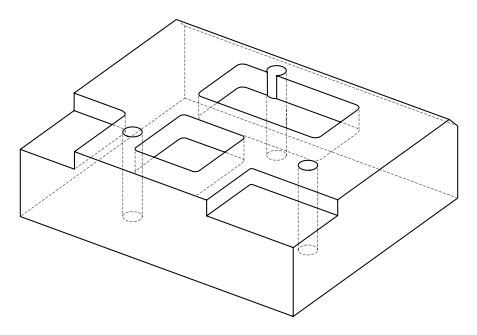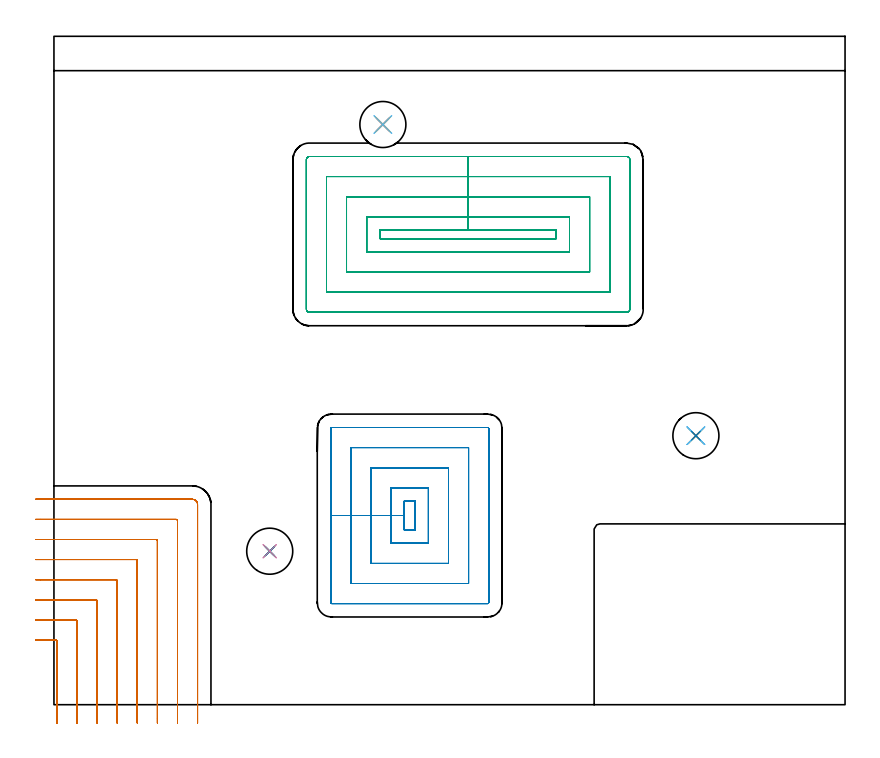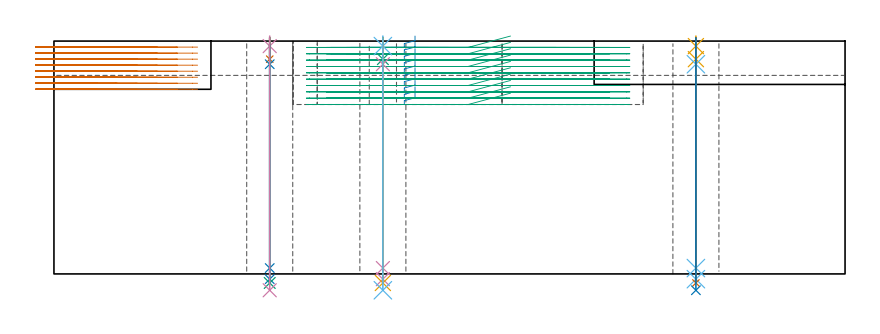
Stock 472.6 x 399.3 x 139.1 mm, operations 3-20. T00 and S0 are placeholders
(PLAN: 20 operations, 15 tool changes, 273.5 min)
(1 AREA_MILL | FG_CHAMFER_SURFACE | UGT0205_001 | 30.49 min | 99290 mm3)
(2 MILL_CORNER_NOTCH_RECTANGULAR | CORNER_NOTCH_RECTANGULAR | NXT0201_008 | Follow Part, ap 1.5, ae 75% | 152.79 min | 419268 mm3)
(3 MILL_CORNER_NOTCH_RECTANGULAR_1 | CORNER_NOTCH_RECTANGULAR_1 | NXT0201_012 | Follow Part, ap 4, ae 75% | 20.48 min | 352301 mm3)
(4 MILL_RECTANGULAR_POCKET | POCKET_RECTANGULAR_STRAIGHT | NXT0201_012 | Follow Part, ap 4, ae 75% | 23.34 min | 504735 mm3)
(5 MILL_RECTANGULAR_POCKET_1 | POCKET_RECTANGULAR_STRAIGHT_1 | NXT0201_012 | Follow Part, ap 4, ae 75% | 40.64 min | 862028 mm3)
(6 SPOT_DRILL | STEP1HOLE | NXT0321_9005460120000 | 0.05 min | 144 mm3)
(7 SPOT_DRILL_1 | STEP1HOLE_1 | NXT0321_9005460120000 | 0.05 min | 247 mm3)
(8 SPOT_DRILL_2 | STEP1HOLE_2 | NXT0321_9005460120000 | 0.05 min | 151 mm3)
(9 DRILL_BLIND_HOLE_INTO_CENTER | STEP1HOLE | UGT0301_192 | 0.05 min | 359 mm3)
(10 GUN_DRILL_THROUGH_HOLE | STEP1HOLE | UGT0307_003 | 0.64 min | 4865 mm3)
(11 SPADE_DRILL_TO_ENLARGE_THROUGH_HOLE | STEP1HOLE | UGT0306_008 | 0.59 min | 27917 mm3)
(12 DRILL_TO_ENLARGE_THROUGH_HOLE | STEP1HOLE | UGT0301_390 | 0.61 min | 49175 mm3)
(13 DRILL_BLIND_HOLE_INTO_CENTER_1 | STEP1HOLE_1 | UGT0301_192 | 0.05 min | 286 mm3)
(14 GUN_DRILL_THROUGH_HOLE_1 | STEP1HOLE_1 | UGT0307_003 | 0.64 min | 4977 mm3)
(15 SPADE_DRILL_TO_ENLARGE_THROUGH_HOLE_1 | STEP1HOLE_1 | UGT0306_008 | 0.59 min | 27949 mm3)
(16 DRILL_TO_ENLARGE_THROUGH_HOLE_1 | STEP1HOLE_1 | UGT0301_390 | 0.61 min | 49122 mm3)
(17 DRILL_BLIND_HOLE_INTO_CENTER_2 | STEP1HOLE_2 | UGT0301_192 | 0.05 min | 333 mm3)
(18 GUN_DRILL_THROUGH_HOLE_2 | STEP1HOLE_2 | UGT0307_003 | 0.64 min | 4922 mm3)
(19 SPADE_DRILL_TO_ENLARGE_THROUGH_HOLE_2 | STEP1HOLE_2 | UGT0306_008 | 0.59 min | 27992 mm3)
(20 DRILL_TO_ENLARGE_THROUGH_HOLE_2 | STEP1HOLE_2 | UGT0301_390 | 0.61 min | 48086 mm3)
(TOOL UGT0205_001 | Chamfer Mill 20 x 3 x 45 deg. | D20 FL50 Z2)
(TOOL NXT0201_008 | ENDMILL 6mm [2P460-0600-NA 1630] | D6 FL26 Z6)
(TOOL NXT0201_012 | ENDMILL 16mm [2P460-1600-NA 1630] | D16 FL38 Z6)
(TOOL NXT0321_9005460120000 | NC Spot Drill, 142deg, 12mm, Carbide, Uncoated | D12 PA142 FL30 Z2)
(TOOL UGT0301_192 | Twist Drill 7.2 mm | D7.2 PA118 FL66 Z2)
(TOOL UGT0307_003 | Gun Drill 7 mm | D7 PA130 FL24 Z1)
(TOOL UGT0306_008 | Spade Drill 17.5mm | D17.5 PA132 FL10 Z2)
(TOOL UGT0301_390 | Twist Drill 27.5 mm | D27.5 PA118 FL165 Z2)
(OP 3 MILL_CORNER_NOTCH_RECTANGULAR_1)
G17 G21 G94 G90
T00 M6
G54
G17 G0 G90 X1.8 Y-11. S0 M3
G43 Z149.1 H1
Z135.5
G94 G1 Y-8. F250.
Y37.907 F500.
G3 X1.007 Y38.7 R0.8
G1 X-8.
X-11. F250.
G0 Z149.1
X13.8 Y-11.
Z135.5
G1 Y-8.
Y49.906 F500.
G3 X13.006 Y50.7 R0.8
G1 X-8.
X-11. F250.
G0 Z149.1
X25.8 Y-11.
Z135.5
G1 Y-8.
Y61.906 F500.
G3 X25.006 Y62.7 R0.8
G1 X-8.
X-11. F250.
G0 Z149.1
X37.8 Y-11.
Z135.5
G1 Y-8.
Y73.906 F500.
G3 X37.006 Y74.7 R0.8
G1 X-8.
X-11. F250.
G0 Z149.1
X49.8 Y-11.
Z135.5
G1 Y-8.
Y85.905 F500.
G3 X49.005 Y86.7 R0.8
G1 X-8.
X-11. F250.
G0 Z149.1
X61.8 Y-11.
Z135.5
G1 Y-8.
Y97.905 F500.
G3 X61.005 Y98.7 R0.8
G1 X-8.
X-11. F250.
G0 Z149.1
X73.8 Y-11.
Z135.5
G1 Y-8.
Y109.905 F500.
G3 X73.005 Y110.7 R0.8
G1 X-8.
X-11. F250.
G0 Z149.1
X85.8 Y-11.
Z135.5
G1 Y-8.
Y119.6 F500.
G3 X82.7 Y122.7 R3.1
G1 X-8.
X-11. F250.
G0 Z149.1
X1.8 Y-11.
Z131.9
G1 Y-8.
Y37.907 F500.
G3 X1.007 Y38.7 R0.8
G1 X-8.
X-11. F250.
G0 Z149.1
X13.8 Y-11.
Z131.9
G1 Y-8.
Y49.906 F500.
G3 X13.006 Y50.7 R0.8
G1 X-8.
X-11. F250.
G0 Z149.1
X25.8 Y-11.
Z131.9
G1 Y-8.
Y61.906 F500.
G3 X25.006 Y62.7 R0.8
G1 X-8.
X-11. F250.
G0 Z149.1
X37.8 Y-11.
Z131.9
G1 Y-8.
Y73.906 F500.
G3 X37.006 Y74.7 R0.8
G1 X-8.
X-11. F250.
G0 Z149.1
X49.8 Y-11.
Z131.9
G1 Y-8.
Y85.905 F500.
G3 X49.005 Y86.7 R0.8
G1 X-8.
X-11. F250.
G0 Z149.1
X61.8 Y-11.
Z131.9
G1 Y-8.
Y97.905 F500.
G3 X61.005 Y98.7 R0.8
G1 X-8.
X-11. F250.
G0 Z149.1
X73.8 Y-11.
Z131.9
G1 Y-8.
Y109.905 F500.
G3 X73.005 Y110.7 R0.8
G1 X-8.
X-11. F250.
G0 Z149.1
X85.8 Y-11.
Z131.9
G1 Y-8.
Y119.6 F500.
G3 X82.7 Y122.7 R3.1
G1 X-8.
X-11. F250.
G0 Z149.1
X1.8 Y-11.
Z128.3
G1 Y-8.
Y37.907 F500.
G3 X1.007 Y38.7 R0.8
G1 X-8.
X-11. F250.
G0 Z149.1
X13.8 Y-11.
Z128.3
G1 Y-8.
Y49.906 F500.
G3 X13.006 Y50.7 R0.8
G1 X-8.
X-11. F250.
G0 Z149.1
X25.8 Y-11.
Z128.3
G1 Y-8.
Y61.906 F500.
G3 X25.006 Y62.7 R0.8
G1 X-8.
X-11. F250.
G0 Z149.1
X37.8 Y-11.
Z128.3
G1 Y-8.
Y73.906 F500.
G3 X37.006 Y74.7 R0.8
G1 X-8.
X-11. F250.
G0 Z149.1
X49.8 Y-11.
Z128.3
G1 Y-8.
Y85.905 F500.
G3 X49.005 Y86.7 R0.8
G1 X-8.
X-11. F250.
G0 Z149.1
X61.8 Y-11.
Z128.3
G1 Y-8.
Y97.905 F500.
G3 X61.005 Y98.7 R0.8
G1 X-8.
X-11. F250.
G0 Z149.1
X73.8 Y-11.
Z128.3
G1 Y-8.
Y109.905 F500.
G3 X73.005 Y110.7 R0.8
G1 X-8.
X-11. F250.
G0 Z149.1
X85.8 Y-11.
Z128.3
G1 Y-8.
Y119.6 F500.
G3 X82.7 Y122.7 R3.1
G1 X-8.
X-11. F250.
G0 Z149.1
X1.8 Y-11.
Z124.7
G1 Y-8.
Y37.907 F500.
G3 X1.007 Y38.7 R0.8
G1 X-8.
X-11. F250.
G0 Z149.1
X13.8 Y-11.
Z124.7
G1 Y-8.
Y49.906 F500.
G3 X13.006 Y50.7 R0.8
G1 X-8.
X-11. F250.
G0 Z149.1
X25.8 Y-11.
Z124.7
G1 Y-8.
Y61.906 F500.
G3 X25.006 Y62.7 R0.8
G1 X-8.
X-11. F250.
G0 Z149.1
X37.8 Y-11.
Z124.7
G1 Y-8.
Y73.906 F500.
G3 X37.006 Y74.7 R0.8
G1 X-8.
X-11. F250.
G0 Z149.1
X49.8 Y-11.
Z124.7
G1 Y-8.
Y85.905 F500.
G3 X49.005 Y86.7 R0.8
G1 X-8.
X-11. F250.
G0 Z149.1
X61.8 Y-11.
Z124.7
G1 Y-8.
Y97.905 F500.
G3 X61.005 Y98.7 R0.8
G1 X-8.
X-11. F250.
G0 Z149.1
X73.8 Y-11.
Z124.7
G1 Y-8.
Y109.905 F500.
G3 X73.005 Y110.7 R0.8
G1 X-8.
X-11. F250.
G0 Z149.1
X85.8 Y-11.
Z124.7
G1 Y-8.
Y119.6 F500.
G3 X82.7 Y122.7 R3.1
G1 X-8.
X-11. F250.
G0 Z149.1
X1.8 Y-11.
Z121.1
G1 Y-8.
Y37.907 F500.
G3 X1.007 Y38.7 R0.8
G1 X-8.
X-11. F250.
G0 Z149.1
X13.8 Y-11.
Z121.1
G1 Y-8.
Y49.906 F500.
G3 X13.006 Y50.7 R0.8
G1 X-8.
X-11. F250.
G0 Z149.1
X25.8 Y-11.
Z121.1
G1 Y-8.
Y61.906 F500.
G3 X25.006 Y62.7 R0.8
G1 X-8.
X-11. F250.
G0 Z149.1
X37.8 Y-11.
Z121.1
G1 Y-8.
Y73.906 F500.
G3 X37.006 Y74.7 R0.8
G1 X-8.
X-11. F250.
G0 Z149.1
X49.8 Y-11.
Z121.1
G1 Y-8.
Y85.905 F500.
G3 X49.005 Y86.7 R0.8
G1 X-8.
X-11. F250.
G0 Z149.1
X61.8 Y-11.
Z121.1
G1 Y-8.
Y97.905 F500.
G3 X61.005 Y98.7 R0.8
G1 X-8.
X-11. F250.
G0 Z149.1
X73.8 Y-11.
Z121.1
G1 Y-8.
Y109.905 F500.
G3 X73.005 Y110.7 R0.8
G1 X-8.
X-11. F250.
G0 Z149.1
X85.8 Y-11.
Z121.1
G1 Y-8.
Y119.6 F500.
G3 X82.7 Y122.7 R3.1
G1 X-8.
X-11. F250.
G0 Z149.1
X1.8 Y-11.
Z117.5
G1 Y-8.
Y37.907 F500.
G3 X1.007 Y38.7 R0.8
G1 X-8.
X-11. F250.
G0 Z149.1
X13.8 Y-11.
Z117.5
G1 Y-8.
Y49.906 F500.
G3 X13.006 Y50.7 R0.8
G1 X-8.
X-11. F250.
G0 Z149.1
X25.8 Y-11.
Z117.5
G1 Y-8.
Y61.906 F500.
G3 X25.006 Y62.7 R0.8
G1 X-8.
X-11. F250.
G0 Z149.1
X37.8 Y-11.
Z117.5
G1 Y-8.
Y73.906 F500.
G3 X37.006 Y74.7 R0.8
G1 X-8.
X-11. F250.
G0 Z149.1
X49.8 Y-11.
Z117.5
G1 Y-8.
Y85.905 F500.
G3 X49.005 Y86.7 R0.8
G1 X-8.
X-11. F250.
G0 Z149.1
X61.8 Y-11.
Z117.5
G1 Y-8.
Y97.905 F500.
G3 X61.005 Y98.7 R0.8
G1 X-8.
X-11. F250.
G0 Z149.1
X73.8 Y-11.
Z117.5
G1 Y-8.
Y109.905 F500.
G3 X73.005 Y110.7 R0.8
G1 X-8.
X-11. F250.
G0 Z149.1
X85.8 Y-11.
Z117.5
G1 Y-8.
Y119.6 F500.
G3 X82.7 Y122.7 R3.1
G1 X-8.
X-11. F250.
G0 Z149.1
X1.8 Y-11.
Z113.9
G1 Y-8.
Y37.907 F500.
G3 X1.007 Y38.7 R0.8
G1 X-8.
X-11. F250.
G0 Z149.1
X13.8 Y-11.
Z113.9
G1 Y-8.
Y49.906 F500.
G3 X13.006 Y50.7 R0.8
G1 X-8.
X-11. F250.
G0 Z149.1
X25.8 Y-11.
Z113.9
G1 Y-8.
Y61.906 F500.
G3 X25.006 Y62.7 R0.8
G1 X-8.
X-11. F250.
G0 Z149.1
X37.8 Y-11.
Z113.9
G1 Y-8.
Y73.906 F500.
G3 X37.006 Y74.7 R0.8
G1 X-8.
X-11. F250.
G0 Z149.1
X49.8 Y-11.
Z113.9
G1 Y-8.
Y85.905 F500.
G3 X49.005 Y86.7 R0.8
G1 X-8.
X-11. F250.
G0 Z149.1
X61.8 Y-11.
Z113.9
G1 Y-8.
Y97.905 F500.
G3 X61.005 Y98.7 R0.8
G1 X-8.
X-11. F250.
G0 Z149.1
X73.8 Y-11.
Z113.9
G1 Y-8.
Y109.905 F500.
G3 X73.005 Y110.7 R0.8
G1 X-8.
X-11. F250.
G0 Z149.1
X85.8 Y-11.
Z113.9
G1 Y-8.
Y119.6 F500.
G3 X82.7 Y122.7 R3.1
G1 X-8.
X-11. F250.
G0 Z149.1
X1.8 Y-11.
Z110.3
G1 Y-8.
Y37.907 F500.
G3 X1.007 Y38.7 R0.8
G1 X-8.
X-11. F250.
G0 Z149.1
X13.8 Y-11.
Z110.3
G1 Y-8.
Y49.906 F500.
G3 X13.006 Y50.7 R0.8
G1 X-8.
X-11. F250.
G0 Z149.1
X25.8 Y-11.
Z110.3
G1 Y-8.
Y61.906 F500.
G3 X25.006 Y62.7 R0.8
G1 X-8.
X-11. F250.
G0 Z149.1
X37.8 Y-11.
Z110.3
G1 Y-8.
Y73.906 F500.
G3 X37.006 Y74.7 R0.8
G1 X-8.
X-11. F250.
G0 Z149.1
X49.8 Y-11.
Z110.3
G1 Y-8.
Y85.905 F500.
G3 X49.005 Y86.7 R0.8
G1 X-8.
X-11. F250.
G0 Z149.1
X61.8 Y-11.
Z110.3
G1 Y-8.
Y97.905 F500.
G3 X61.005 Y98.7 R0.8
G1 X-8.
X-11. F250.
G0 Z149.1
X73.8 Y-11.
Z110.3
G1 Y-8.
Y109.905 F500.
G3 X73.005 Y110.7 R0.8
G1 X-8.
X-11. F250.
G0 Z149.1
X85.8 Y-11.
Z110.3
G1 Y-8.
Y119.6 F500.
G3 X82.7 Y122.7 R3.1
G1 X-8.
X-11. F250.
G0 Z149.1
M5
M2
(OP 4 MILL_RECTANGULAR_POCKET)
G17 G21 G94 G90
T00 M6
G54
G17 G0 G90 X215.7 Y111.259 S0 M3
G43 Z149.1 H1
Z142.1
G94 G1 Y121.6 Z139.329 F250.
X209.3 Z137.614
Y113. Z135.31
Y104.4 F500.
X215.7
Y121.6
X209.3
Y113.
X201.3
Y96.4
X223.7
Y129.6
X201.3
Y113.
X189.3
Y84.4
X235.7
Y141.6
X189.3
Y113.
X177.3
Y72.4
X247.7
Y153.6
X177.3
Y113.
X165.3
Y61.
G3 X165.9 Y60.4 R0.6
G1 X259.1
G3 X259.7 Y61. R0.6
G1 Y165.
G3 X259.1 Y165.6 R0.6
G1 X165.9
G3 X165.3 Y165. R0.6
G1 Y113.
Y112.
G0 X215.7 Y111.259 Z138.31
G1 Y121.6 Z135.539 F250.
X209.3 Z133.824
Y113. Z131.52
Y104.4 F500.
X215.7
Y121.6
X209.3
Y113.
X201.3
Y96.4
X223.7
Y129.6
X201.3
Y113.
X189.3
Y84.4
X235.7
Y141.6
X189.3
Y113.
X177.3
Y72.4
X247.7
Y153.6
X177.3
Y113.
X165.3
Y61.
G3 X165.9 Y60.4 R0.6
G1 X259.1
G3 X259.7 Y61. R0.6
G1 Y165.
G3 X259.1 Y165.6 R0.6
G1 X165.9
G3 X165.3 Y165. R0.6
G1 Y113.
Y112.
G0 X215.7 Y111.259 Z134.52
G1 Y121.6 Z131.749 F250.
X209.3 Z130.034
Y113. Z127.73
Y104.4 F500.
X215.7
Y121.6
X209.3
Y113.
X201.3
Y96.4
X223.7
Y129.6
X201.3
Y113.
X189.3
Y84.4
X235.7
Y141.6
X189.3
Y113.
X177.3
Y72.4
X247.7
Y153.6
X177.3
Y113.
X165.3
Y61.
G3 X165.9 Y60.4 R0.6
G1 X259.1
G3 X259.7 Y61. R0.6
G1 Y165.
G3 X259.1 Y165.6 R0.6
G1 X165.9
G3 X165.3 Y165. R0.6
G1 Y113.
Y112.
G0 X215.7 Y111.259 Z130.73
G1 Y121.6 Z127.959 F250.
X209.3 Z126.244
Y113. Z123.94
Y104.4 F500.
X215.7
Y121.6
X209.3
Y113.
X201.3
Y96.4
X223.7
Y129.6
X201.3
Y113.
X189.3
Y84.4
X235.7
Y141.6
X189.3
Y113.
X177.3
Y72.4
X247.7
Y153.6
X177.3
Y113.
X165.3
Y61.
G3 X165.9 Y60.4 R0.6
G1 X259.1
G3 X259.7 Y61. R0.6
G1 Y165.
G3 X259.1 Y165.6 R0.6
G1 X165.9
G3 X165.3 Y165. R0.6
G1 Y113.
Y112.
G0 X215.7 Y111.259 Z126.94
G1 Y121.6 Z124.169 F250.
X209.3 Z122.454
Y113. Z120.15
Y104.4 F500.
X215.7
Y121.6
X209.3
Y113.
X201.3
Y96.4
X223.7
Y129.6
X201.3
Y113.
X189.3
Y84.4
X235.7
Y141.6
X189.3
Y113.
X177.3
Y72.4
X247.7
Y153.6
X177.3
Y113.
X165.3
Y61.
G3 X165.9 Y60.4 R0.6
G1 X259.1
G3 X259.7 Y61. R0.6
G1 Y165.
G3 X259.1 Y165.6 R0.6
G1 X165.9
G3 X165.3 Y165. R0.6
G1 Y113.
Y112.
G0 X215.7 Y111.259 Z123.15
G1 Y121.6 Z120.379 F250.
X209.3 Z118.664
Y113. Z116.36
Y104.4 F500.
X215.7
Y121.6
X209.3
Y113.
X201.3
Y96.4
X223.7
Y129.6
X201.3
Y113.
X189.3
Y84.4
X235.7
Y141.6
X189.3
Y113.
X177.3
Y72.4
X247.7
Y153.6
X177.3
Y113.
X165.3
Y61.
G3 X165.9 Y60.4 R0.6
G1 X259.1
G3 X259.7 Y61. R0.6
G1 Y165.
G3 X259.1 Y165.6 R0.6
G1 X165.9
G3 X165.3 Y165. R0.6
G1 Y113.
Y112.
G0 X215.7 Y111.259 Z119.36
G1 Y121.6 Z116.589 F250.
X209.3 Z114.874
Y113. Z112.57
Y104.4 F500.
X215.7
Y121.6
X209.3
Y113.
X201.3
Y96.4
X223.7
Y129.6
X201.3
Y113.
X189.3
Y84.4
X235.7
Y141.6
X189.3
Y113.
X177.3
Y72.4
X247.7
Y153.6
X177.3
Y113.
X165.3
Y61.
G3 X165.9 Y60.4 R0.6
G1 X259.1
G3 X259.7 Y61. R0.6
G1 Y165.
G3 X259.1 Y165.6 R0.6
G1 X165.9
G3 X165.3 Y165. R0.6
G1 Y113.
Y112.
G0 X215.7 Y111.259 Z115.57
G1 Y121.6 Z112.799 F250.
X209.3 Z111.084
Y113. Z108.78
Y104.4 F500.
X215.7
Y121.6
X209.3
Y113.
X201.3
Y96.4
X223.7
Y129.6
X201.3
Y113.
X189.3
Y84.4
X235.7
Y141.6
X189.3
Y113.
X177.3
Y72.4
X247.7
Y153.6
X177.3
Y113.
X165.3
Y61.
G3 X165.9 Y60.4 R0.6
G1 X259.1
G3 X259.7 Y61. R0.6
G1 Y165.
G3 X259.1 Y165.6 R0.6
G1 X165.9
G3 X165.3 Y165. R0.6
G1 Y113.
Y112.
G0 X215.7 Y111.259 Z111.78
G1 Y121.6 Z109.009 F250.
X209.3 Z107.294
Y113. Z104.99
Y104.4 F500.
X215.7
Y121.6
X209.3
Y113.
X201.3
Y96.4
X223.7
Y129.6
X201.3
Y113.
X189.3
Y84.4
X235.7
Y141.6
X189.3
Y113.
X177.3
Y72.4
X247.7
Y153.6
X177.3
Y113.
X165.3
Y61.
G3 X165.9 Y60.4 R0.6
G1 X259.1
G3 X259.7 Y61. R0.6
G1 Y165.
G3 X259.1 Y165.6 R0.6
G1 X165.9
G3 X165.3 Y165. R0.6
G1 Y113.
Y112.
G0 X215.7 Y111.259 Z107.99
G1 Y121.6 Z105.219 F250.
X209.3 Z103.504
Y113. Z101.2
Y104.4 F500.
X215.7
Y121.6
X209.3
Y113.
X201.3
Y96.4
X223.7
Y129.6
X201.3
Y113.
X189.3
Y84.4
X235.7
Y141.6
X189.3
Y113.
X177.3
Y72.4
X247.7
Y153.6
X177.3
Y113.
X165.3
Y61.
G3 X165.9 Y60.4 R0.6
G1 X259.1
G3 X259.7 Y61. R0.6
G1 Y165.
G3 X259.1 Y165.6 R0.6
G1 X165.9
G3 X165.3 Y165. R0.6
G1 Y113.
Y112.
G0 Z149.1
M5
M2
(OP 5 MILL_RECTANGULAR_POCKET_1)
G17 G21 G94 G90
T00 M6
G54
G17 G0 G90 X272.741 Y283.5 S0 M3
G43 Z149.1 H1
Z142.1
G94 G1 X247.4 Z135.31 F250.
X204.615 F500.
X194.8
Y278.4
X300.
Y283.5
X247.4
Y291.5
X204.615
X186.8
Y270.4
X308.
Y291.5
X247.4
Y303.5
X204.615
X174.8
Y258.4
X320.
Y303.5
X247.4
Y315.5
X162.8
Y246.4
X332.
Y315.5
X247.4
Y327.5
X152.6
G3 X150.8 Y325.7 R1.8
G1 Y236.2
G3 X152.6 Y234.4 R1.8
G1 X342.2
G3 X344. Y236.2 R1.8
G1 Y325.7
G3 X342.2 Y327.5 R1.8
G1 X247.4
X246.4
G0 X272.741 Y283.5 Z138.31
G1 X247.4 Z131.52 F250.
X204.615 F500.
X194.8
Y278.4
X300.
Y283.5
X247.4
Y291.5
X204.615
X186.8
Y270.4
X308.
Y291.5
X247.4
Y303.5
X204.615
X174.8
Y258.4
X320.
Y303.5
X247.4
Y315.5
X162.8
Y246.4
X332.
Y315.5
X247.4
Y327.5
X152.6
G3 X150.8 Y325.7 R1.8
G1 Y236.2
G3 X152.6 Y234.4 R1.8
G1 X342.2
G3 X344. Y236.2 R1.8
G1 Y325.7
G3 X342.2 Y327.5 R1.8
G1 X247.4
X246.4
G0 X272.741 Y283.5 Z134.52
G1 X247.4 Z127.73 F250.
X204.615 F500.
X194.8
Y278.4
X300.
Y283.5
X247.4
Y291.5
X204.615
X186.8
Y270.4
X308.
Y291.5
X247.4
Y303.5
X204.615
X174.8
Y258.4
X320.
Y303.5
X247.4
Y315.5
X162.8
Y246.4
X332.
Y315.5
X247.4
Y327.5
X152.6
G3 X150.8 Y325.7 R1.8
G1 Y236.2
G3 X152.6 Y234.4 R1.8
G1 X342.2
G3 X344. Y236.2 R1.8
G1 Y325.7
G3 X342.2 Y327.5 R1.8
G1 X247.4
X246.4
G0 X272.741 Y283.5 Z130.73
G1 X247.4 Z123.94 F250.
X204.615 F500.
X194.8
Y278.4
X300.
Y283.5
X247.4
Y291.5
X204.615
X186.8
Y270.4
X308.
Y291.5
X247.4
Y303.5
X204.615
X174.8
Y258.4
X320.
Y303.5
X247.4
Y315.5
X162.8
Y246.4
X332.
Y315.5
X247.4
Y327.5
X152.6
G3 X150.8 Y325.7 R1.8
G1 Y236.2
G3 X152.6 Y234.4 R1.8
G1 X342.2
G3 X344. Y236.2 R1.8
G1 Y325.7
G3 X342.2 Y327.5 R1.8
G1 X247.4
X246.4
G0 X272.741 Y283.5 Z126.94
G1 X247.4 Z120.15 F250.
X204.615 F500.
X194.8
Y278.4
X300.
Y283.5
X247.4
Y291.5
X204.615
X186.8
Y270.4
X308.
Y291.5
X247.4
Y303.5
X204.615
X174.8
Y258.4
X320.
Y303.5
X247.4
Y315.5
X162.8
Y246.4
X332.
Y315.5
X247.4
Y327.5
X152.6
G3 X150.8 Y325.7 R1.8
G1 Y236.2
G3 X152.6 Y234.4 R1.8
G1 X342.2
G3 X344. Y236.2 R1.8
G1 Y325.7
G3 X342.2 Y327.5 R1.8
G1 X247.4
X246.4
G0 X272.741 Y283.5 Z123.15
G1 X247.4 Z116.36 F250.
X204.615 F500.
X194.8
Y278.4
X300.
Y283.5
X247.4
Y291.5
X204.615
X186.8
Y270.4
X308.
Y291.5
X247.4
Y303.5
X204.615
X174.8
Y258.4
X320.
Y303.5
X247.4
Y315.5
X162.8
Y246.4
X332.
Y315.5
X247.4
Y327.5
X152.6
G3 X150.8 Y325.7 R1.8
G1 Y236.2
G3 X152.6 Y234.4 R1.8
G1 X342.2
G3 X344. Y236.2 R1.8
G1 Y325.7
G3 X342.2 Y327.5 R1.8
G1 X247.4
X246.4
G0 X272.741 Y283.5 Z119.36
G1 X247.4 Z112.57 F250.
X204.615 F500.
X194.8
Y278.4
X300.
Y283.5
X247.4
Y291.5
X204.615
X186.8
Y270.4
X308.
Y291.5
X247.4
Y303.5
X204.615
X174.8
Y258.4
X320.
Y303.5
X247.4
Y315.5
X162.8
Y246.4
X332.
Y315.5
X247.4
Y327.5
X152.6
G3 X150.8 Y325.7 R1.8
G1 Y236.2
G3 X152.6 Y234.4 R1.8
G1 X342.2
G3 X344. Y236.2 R1.8
G1 Y325.7
G3 X342.2 Y327.5 R1.8
G1 X247.4
X246.4
G0 X272.741 Y283.5 Z115.57
G1 X247.4 Z108.78 F250.
X204.615 F500.
X194.8
Y278.4
X300.
Y283.5
X247.4
Y291.5
X204.615
X186.8
Y270.4
X308.
Y291.5
X247.4
Y303.5
X204.615
X174.8
Y258.4
X320.
Y303.5
X247.4
Y315.5
X162.8
Y246.4
X332.
Y315.5
X247.4
Y327.5
X152.6
G3 X150.8 Y325.7 R1.8
G1 Y236.2
G3 X152.6 Y234.4 R1.8
G1 X342.2
G3 X344. Y236.2 R1.8
G1 Y325.7
G3 X342.2 Y327.5 R1.8
G1 X247.4
X246.4
G0 X272.741 Y283.5 Z111.78
G1 X247.4 Z104.99 F250.
X204.615 F500.
X194.8
Y278.4
X300.
Y283.5
X247.4
Y291.5
X204.615
X186.8
Y270.4
X308.
Y291.5
X247.4
Y303.5
X204.615
X174.8
Y258.4
X320.
Y303.5
X247.4
Y315.5
X162.8
Y246.4
X332.
Y315.5
X247.4
Y327.5
X152.6
G3 X150.8 Y325.7 R1.8
G1 Y236.2
G3 X152.6 Y234.4 R1.8
G1 X342.2
G3 X344. Y236.2 R1.8
G1 Y325.7
G3 X342.2 Y327.5 R1.8
G1 X247.4
X246.4
G0 X272.741 Y283.5 Z107.99
G1 X247.4 Z101.2 F250.
X204.615 F500.
X194.8
Y278.4
X300.
Y283.5
X247.4
Y291.5
X204.615
X186.8
Y270.4
X308.
Y291.5
X247.4
Y303.5
X204.615
X174.8
Y258.4
X320.
Y303.5
X247.4
Y315.5
X162.8
Y246.4
X332.
Y315.5
X247.4
Y327.5
X152.6
G3 X150.8 Y325.7 R1.8
G1 Y236.2
G3 X152.6 Y234.4 R1.8
G1 X342.2
G3 X344. Y236.2 R1.8
G1 Y325.7
G3 X342.2 Y327.5 R1.8
G1 X247.4
X246.4
G0 Z149.1
M5
M2
(OP 6 SPOT_DRILL)
G17 G21 G94 G90
T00 M6
G54
G17 G0 G90 X128.9 Y91.7 S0 M3
G43 Z149.1 H0
G94 G81 G98 Z136.1 F250. R142.1
G80
M5
M2
(OP 7 SPOT_DRILL_1)
G17 G21 G94 G90
T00 M6
G54
G17 G0 G90 X383.5 Y160.7 S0 M3
G43 Z149.1 H0
G94 G81 G98 Z136.1 F250. R142.1
G80
M5
M2
(OP 8 SPOT_DRILL_2)
G17 G21 G94 G90
T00 M6
G54
G17 G0 G90 X196.5 Y346.6 S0 M3
G43 Z149.1 H0
G94 G81 G98 Z136.1 F250. R142.1
G80
M5
M2
(OP 9 DRILL_BLIND_HOLE_INTO_CENTER)
G17 G21 G94 G90
T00 M6
G54
G17 G0 G90 X128.9 Y91.7 S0 M3
G43 Z149.1 H0
G94 G81 G98 Z128.3 F250. R141.1
G80
M5
M2
(OP 10 GUN_DRILL_THROUGH_HOLE)
G17 G21 G94 G90
T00 M6
G54
G17 G0 G90 X128.9 Y91.7 M8
G43 Z149.1 H0
Z137.003
S716 M3
G94 G1 Z125.271 F125. M26
G4 X.084
Z3.5 F250.
G4 X.084
Z-3.132 F125.
G4 X.084
M5
M9
G0 Z137.003
Z149.1
M2
(OP 11 SPADE_DRILL_TO_ENLARGE_THROUGH_HOLE)
G17 G21 G94 G90
T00 M6
G54
G17 G0 G90 X128.9 Y91.7 S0 M3
G43 Z149.1 H0
G94 G73 G98 Z-5.396 F250. Q16.055 R141.1
G80
M5
M2
(OP 12 DRILL_TO_ENLARGE_THROUGH_HOLE)
G17 G21 G94 G90
T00 M6
G54
G17 G0 G90 X128.9 Y91.7 S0 M3
G43 Z149.1 H0
G94 G73 G98 Z-9.762 F250. Q24.81 R141.1
G80
M5
M2
(OP 13 DRILL_BLIND_HOLE_INTO_CENTER_1)
G17 G21 G94 G90
T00 M6
G54
G17 G0 G90 X383.5 Y160.7 S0 M3
G43 Z149.1 H0
G94 G81 G98 Z128.3 F250. R141.1
G80
M5
M2
(OP 14 GUN_DRILL_THROUGH_HOLE_1)
G17 G21 G94 G90
T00 M6
G54
G17 G0 G90 X383.5 Y160.7 M8
G43 Z149.1 H0
Z137.003
S716 M3
G94 G1 Z125.271 F125. M26
G4 X.084
Z3.5 F250.
G4 X.084
Z-3.132 F125.
G4 X.084
M5
M9
G0 Z137.003
Z149.1
M2
(OP 15 SPADE_DRILL_TO_ENLARGE_THROUGH_HOLE_1)
G17 G21 G94 G90
T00 M6
G54
G17 G0 G90 X383.5 Y160.7 S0 M3
G43 Z149.1 H0
G94 G73 G98 Z-5.396 F250. Q16.055 R141.1
G80
M5
M2
(OP 16 DRILL_TO_ENLARGE_THROUGH_HOLE_1)
G17 G21 G94 G90
T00 M6
G54
G17 G0 G90 X383.5 Y160.7 S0 M3
G43 Z149.1 H0
G94 G73 G98 Z-9.762 F250. Q24.81 R141.1
G80
M5
M2
(OP 17 DRILL_BLIND_HOLE_INTO_CENTER_2)
G17 G21 G94 G90
T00 M6
G54
G17 G0 G90 X196.5 Y346.6 S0 M3
G43 Z149.1 H0
G94 G81 G98 Z128.3 F250. R141.1
G80
M5
M2
(OP 18 GUN_DRILL_THROUGH_HOLE_2)
G17 G21 G94 G90
T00 M6
G54
G17 G0 G90 X196.5 Y346.6 M8
G43 Z149.1 H0
Z137.003
S716 M3
G94 G1 Z125.271 F125. M26
G4 X.084
Z3.5 F250.
G4 X.084
Z-3.132 F125.
G4 X.084
M5
M9
G0 Z137.003
Z149.1
M2
(OP 19 SPADE_DRILL_TO_ENLARGE_THROUGH_HOLE_2)
G17 G21 G94 G90
T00 M6
G54
G17 G0 G90 X196.5 Y346.6 S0 M3
G43 Z149.1 H0
G94 G73 G98 Z-5.396 F250. Q16.055 R141.1
G80
M5
M2
(OP 20 DRILL_TO_ENLARGE_THROUGH_HOLE_2)
G17 G21 G94 G90
T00 M6
G54
G17 G0 G90 X196.5 Y346.6 S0 M3
G43 Z149.1 H0
G94 G73 G98 Z-9.762 F250. Q24.81 R141.1
G80
M5
M2
